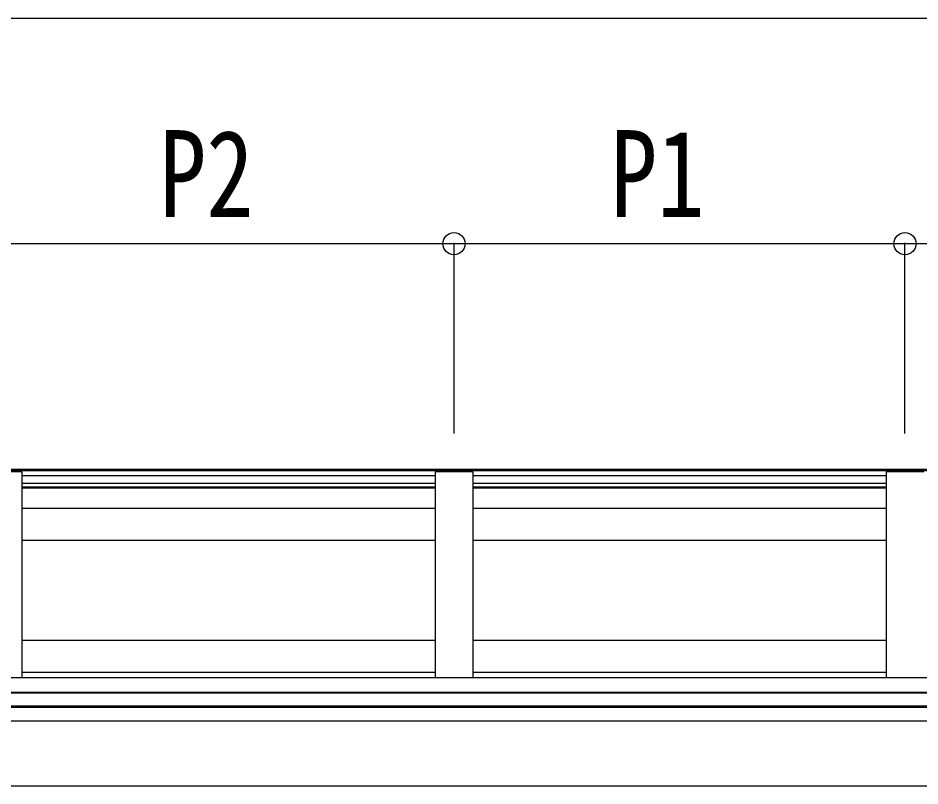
# Model space of a CAD drawing. Units: millimetres, scale not verified. Extents: x -14730 to 14718, y -10403 to 10400.
# Drawn here: x -8249 to -7049, y -4681 to -3660 of the extents above; entities that cross this region are included whole.
import ezdxf
from ezdxf.enums import TextEntityAlignment as Align

# ---------------------------------------------------------------- set-up
doc = ezdxf.new("R2010")
doc.units = ezdxf.units.MM
doc.header["$LTSCALE"] = 50
doc.layers.add('0-6_YKK_A1', color=4, linetype='Continuous')
doc.layers.add('0-7_YKK_D', color=6, linetype='Continuous')
doc.styles.add('ＭＳ ゴシック', font='')
doc.styles.get('ＭＳ ゴシック').set_extended_font_data('MS Gothic')

msp = doc.modelspace()

# ---------------------------------------------------------------- linework, layer by layer
at = {"layer": '0-6_YKK_A1'}
for p, q in [((-11269.19, -4261.77), (-5869.19, -4261.77)), ((-8244.19, -4263.34), (-8294.19, -4263.34)), ((-8244.19, -4263.34), (-8244.19, -4536.8)), ((-7694.19, -4268.81), (-8244.19, -4268.81)), ((-7644.19, -4263.34), (-7694.19, -4263.34)), ((-7694.19, -4263.34), (-7694.19, -4536.8)), ((-7644.19, -4263.34), (-7644.19, -4536.8)), ((-7094.19, -4268.81), (-7644.19, -4268.81)), ((-7044.19, -4263.34), (-7094.19, -4263.34)), ((-7094.19, -4263.34), (-7094.19, -4536.8)), ((-7044.19, -4263.34), (-7094.19, -4263.34)), ((-7694.19, -4278.84), (-8244.19, -4278.84)), ((-7694.19, -4283.7), (-8244.19, -4283.7)), ((-7094.19, -4278.84), (-7644.19, -4278.84)), ((-7094.19, -4283.7), (-7644.19, -4283.7)), ((-7694.19, -4285.22), (-8244.19, -4285.22)), ((-7094.19, -4285.22), (-7644.19, -4285.22)), ((-7694.19, -4312.18), (-8244.19, -4312.18)), ((-7094.19, -4312.18), (-7644.19, -4312.18)), ((-7694.19, -4354.69), (-8244.19, -4354.69)), ((-7094.19, -4354.69), (-7644.19, -4354.69)), ((-7694.19, -4487.9), (-8244.19, -4487.9)), ((-7094.19, -4487.9), (-7644.19, -4487.9)), ((-7694.19, -4530.41), (-8244.19, -4530.41)), ((-7094.19, -4530.41), (-7644.19, -4530.41)), ((-11266.19, -4536.8), (-5872.19, -4536.8)), ((-11266.19, -4556.32), (-5872.19, -4556.32)), ((-11266.19, -4557.23), (-5872.19, -4557.23)), ((-11266.19, -4574.46), (-5872.19, -4574.46)), ((-11266.19, -4576.43), (-5872.19, -4576.43)), ((-11266.19, -4594.45), (-5872.19, -4594.45)), ((-11133.69, -4681.19), (-6004.69, -4681.19))]:
    msp.add_line(p, q, dxfattribs=at)
msp.add_lwpolyline([(-11269.19, -4263.34), (-11269.19, -4260.06), (-5869.19, -4260.06)], dxfattribs=at)
at = {"layer": '0-7_YKK_D'}
for p, q in [((-11078.19, -3660.06), (-6060.19, -3660.06)), ((-7669.19, -4212.63), (-7669.19, -3959.06)), ((-7669.19, -4212.63), (-7669.19, -3959.06)), ((-7069.19, -4212.63), (-7069.19, -3959.06)), ((-7069.19, -4212.63), (-7069.19, -3959.06)), ((-8269.19, -3960.06), (-7669.19, -3960.06)), ((-7669.19, -3960.06), (-7069.19, -3960.06)), ((-7069.19, -3960.06), (-6469.19, -3960.06))]:
    msp.add_line(p, q, dxfattribs=at)
for centre in [(-7669.19, -3960.06), (-7669.19, -3960.06), (-7069.19, -3960.06), (-7069.19, -3960.06)]:
    msp.add_circle(centre, 14.88, dxfattribs=at)

# ---------------------------------------------------------------- texts
at = {"layer": '0-7_YKK_D', "style": 'ＭＳ ゴシック', "width": 0.8}
for s, p in [('P2', (-8061.59, -3959.26)), ('P1', (-7461.59, -3959.26))]:
    msp.add_text(s, height=115.5, dxfattribs=at).set_placement(p, align=Align.BOTTOM_LEFT)

doc.saveas('drawing.dxf')
